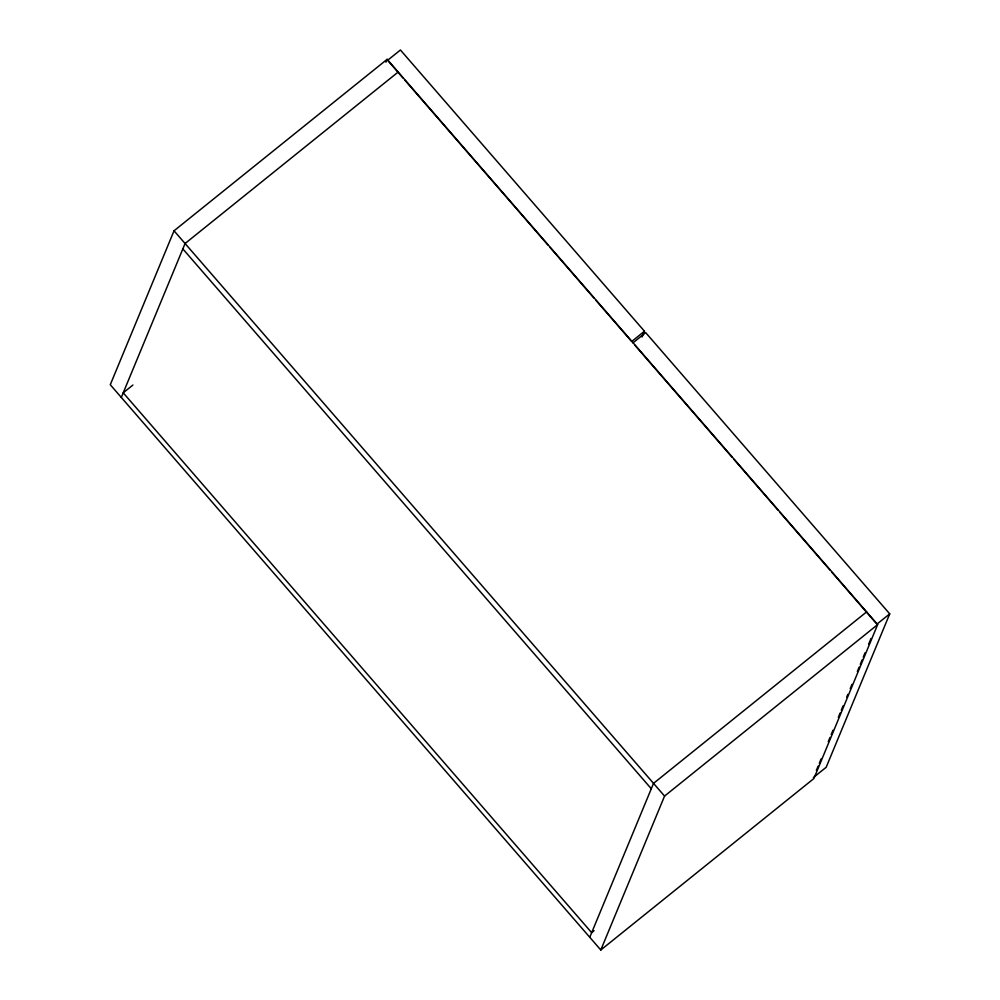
<?xml version="1.0" encoding="UTF-8"?>
<svg xmlns="http://www.w3.org/2000/svg" width="1000" height="1000" viewBox="0 0 1000 1000"><rect width="100%" height="100%" fill="white"/><g stroke="black" fill="none" stroke-linecap="round" stroke-linejoin="round"><path stroke-width="1.5" d="M174.037 230.8L110.275 384.725L600.8 950L813.9 778.525L877.65 624.6L387.137 59.325L174.037 230.8L664.562 796.075L600.8 950M121.312 397.438L185.075 243.512L398.162 72.05M385.938 62.2L387.137 59.325M642.087 336.962L644.463 331.225L400.425 50L387.638 60.287L402.95 77.938M589.763 937.275L653.525 783.363L866.612 611.888M816.363 770.4L818.138 766.1M819.325 763.225L821.112 758.925M828.238 741.725L830.013 737.425M831.2 734.55L832.987 730.25M838.337 717.35L840.113 713.05M841.3 710.175L843.088 705.875M846.65 697.275L847.837 694.412M850.212 688.675L851.988 684.375M857.337 671.475L859.112 667.163M860.3 664.3L862.087 660M863.275 657.138L865.05 652.825M868.625 644.225L871 638.488M632.9 342.925L645.688 332.638L889.725 613.862L826.175 767.275L813.388 777.562M132.912 385.025L123.225 392.825L591.675 932.663L594.1 930.713M644.463 331.225L631.675 341.512L595.938 300.338M876.938 624.15L889.725 613.862M664.562 796.075L877.65 624.6M405 80.288L547.95 245.025M549.987 247.375L593.888 297.975M634.938 345.288L731.938 457.062M733.988 459.425L777.887 510.012M779.938 512.375L829.963 570.025M832.013 572.388L875.913 622.975M182.838 248.9L651.287 788.75"/></g></svg>
